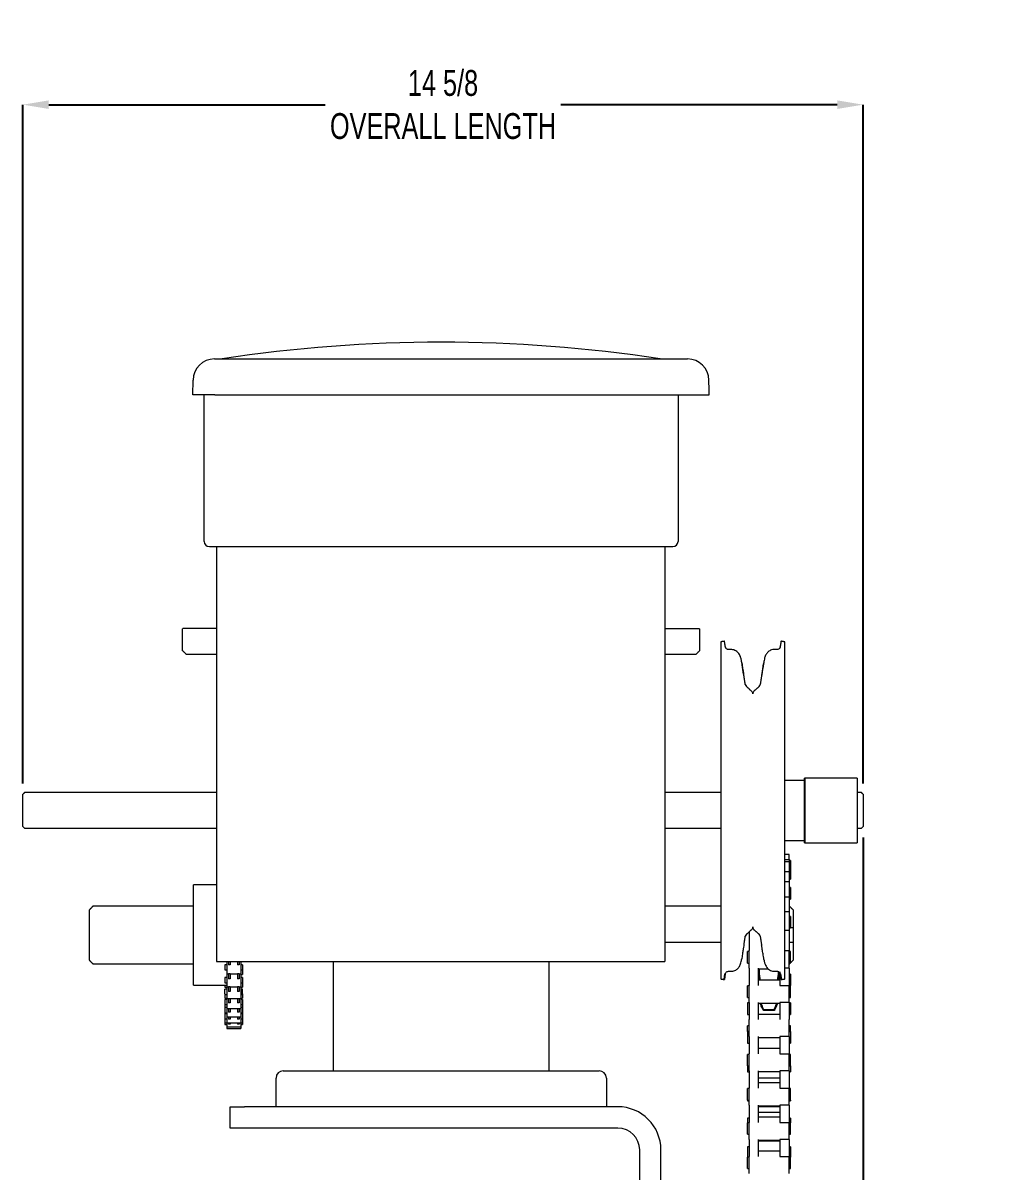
# Model space of a CAD drawing. Header units: inches. Extents: x 3.1 to 21.1, y 5.6 to 21.
# Drawn here: x 3.05 to 8.65, y 14.36 to 21.02 of the extents above; entities that cross this region are included whole.
import ezdxf

# ---------------------------------------------------------------- set-up
doc = ezdxf.new("R2010")
doc.units = ezdxf.units.IN
doc.header["$MEASUREMENT"] = 0
doc.header["$PDSIZE"] = -1
doc.layers.add('DIM', color=1, linetype='Continuous')
doc.styles.add('SLDTEXTSTYLE0', font='ARIAL.TTF', dxfattribs={"width": 0.7})
doc.dimstyles.new('SLDDIMSTYLE0', dxfattribs={"dimtxt": 0.15, "dimasz": 0.15, "dimexe": 0, "dimexo": 0.0625, "dimgap": 0.0375, "dimtad": 0, "dimtih": 1, "dimtoh": 1, "dimdec": 3, "dimlfac": 3, "dimrnd": 1e-09, "dimzin": 12, "dimdsep": 46, "dimtxsty": 'SLDTEXTSTYLE0', "dimsah": 1, "dimcen": 0.09, "dimadec": 0, "dimazin": 0, "dimtfac": 1, "dimtdec": 3, "dimtofl": 0, "dimtmove": 0, "dimatfit": 3, "dimfxl": 0, "dimtolj": 1, "dimtzin": 12, "dimarcsym": 0})

# ---------------------------------------------------------------- blocks, each defined once
blk = doc.blocks.new('*D7')
at = {"color": 0, "linetype": 'ByBlock', "lineweight": -2}
for p, q in [((3.0513, 16.6096), (3.0513, 20.5489)), ((3.2013, 20.5489), (4.8045, 20.5489)), ((7.7763, 20.5489), (6.173, 20.5489)), ((7.9263, 16.6096), (7.9263, 20.5489))]:
    blk.add_line(p, q, dxfattribs=at)
at = {"color": 0, "linetype": 'ByBlock'}
for points in [[(3.0513, 20.5489), (3.2013, 20.5239), (3.2013, 20.5739)], [(7.9263, 20.5489), (7.7763, 20.5239), (7.7763, 20.5739)]]:
    blk.add_solid(points, dxfattribs=at)
at = {"layer": 'DEFPOINTS', "color": 0, "linetype": 'ByBlock'}
for p in [(3.0513, 16.5471), (7.9263, 16.5471)]:
    blk.add_point(p, dxfattribs=at)
at = {"color": 0, "linetype": 'ByBlock', "insert": (5.4888, 20.5489), "char_height": 0.15, "attachment_point": 5, "style": 'SLDTEXTSTYLE0'}
blk.add_mtext('14 5/8\\POVERALL LENGTH', dxfattribs=at)
blk = doc.blocks.new('*D8')
at = {"layer": 'DEFPOINTS', "color": 0}
for p in [(7.9263, 16.3591), (7.9263, 9.2693), (6.5051, 7.6498)]:
    blk.add_point(p, dxfattribs=at)
at = {"layer": 'DIM', "color": 0, "lineweight": -2}
for p, q in [((7.9263, 16.2966), (7.9263, 9.2693)), ((6.5051, 7.7123), (6.5051, 9.2693)), ((6.6551, 9.2693), (7.7763, 9.2693)), ((7.9263, 9.2693), (8.2909, 9.2693))]:
    blk.add_line(p, q, dxfattribs=at)
at = {"layer": 'DIM', "color": 0}
for points in [[(6.6551, 9.2943), (6.6551, 9.2443), (6.5051, 9.2693)], [(7.7763, 9.2943), (7.7763, 9.2443), (7.9263, 9.2693)]]:
    blk.add_solid(points, dxfattribs=at)
at = {"layer": 'DIM', "color": 0, "insert": (8.487, 9.3469), "char_height": 0.15, "attachment_point": 2, "style": 'SLDTEXTSTYLE0'}
blk.add_mtext('\\A1;4 1/4', dxfattribs=at)

msp = doc.modelspace()

# ---------------------------------------------------------------- linework, layer by layer
at = {"color": 7, "linetype": 'Continuous', "lineweight": 15}
for p, q in [((4.163194, 19.07328), (4.165357, 19.07328)), ((4.165357, 19.07328), (6.790357, 19.07328)), ((6.790357, 19.07328), (6.792519, 19.07328)), ((6.792519, 19.07328), (6.906901, 19.07328)), ((4.03672, 18.864946), (4.038213, 18.950462)), ((4.165357, 18.864946), (4.03672, 18.864946)), ((4.102853, 18.01402), (4.102853, 18.864946)), ((4.165357, 18.864946), (7.033375, 18.864946)), ((6.852853, 18.864946), (6.852853, 18.01402)), ((4.132787, 17.984086), (4.154387, 17.984086)), ((4.154387, 17.984086), (6.80132, 17.984086)), ((4.173443, 17.984086), (4.173443, 15.576086)), ((6.775109, 17.984086), (6.775109, 15.576086)), ((6.80132, 17.984086), (6.82292, 17.984086)), ((3.977853, 17.37993), (3.977853, 17.506264)), ((4.173443, 17.509263), (3.997853, 17.509263)), ((6.775109, 17.509263), (6.957853, 17.509263)), ((6.977854, 17.506264), (6.977854, 17.37993)), ((7.10071, 17.431363), (7.10071, 16.95905)), ((7.471843, 15.474809), (7.471843, 17.431363)), ((7.10071, 16.95905), (7.10071, 15.474809)), ((7.892943, 16.640586), (7.892943, 16.265586)), ((3.051276, 16.359086), (3.051276, 16.547086)), ((7.926276, 16.547086), (7.926276, 16.359086)), ((7.496776, 16.16801), (7.496776, 16.196419)), ((7.471843, 16.16801), (7.496776, 16.16801)), ((7.496776, 16.16801), (7.496776, 16.154783)), ((7.496776, 16.154626), (7.496776, 16.097951)), ((7.505943, 16.163086), (7.505943, 16.121449)), ((7.471843, 16.097951), (7.496776, 16.097951)), ((7.496776, 16.097951), (7.496776, 16.038073)), ((7.505943, 16.121292), (7.505943, 16.054626)), ((4.040436, 15.438086), (4.040436, 16.02142)), ((7.496776, 16.038119), (7.496776, 15.951094)), ((7.505943, 16.005066), (7.505943, 16.004785)), ((7.505943, 16.004785), (7.505943, 15.938119)), ((7.471843, 15.951094), (7.496776, 15.951094)), ((7.496776, 15.951094), (7.496776, 15.865306)), ((3.436776, 15.77142), (3.436776, 15.87642)), ((7.496776, 15.865306), (7.471843, 15.865306)), ((7.496776, 15.865306), (7.496776, 15.758071)), ((7.500109, 15.837865), (7.500109, 15.89642)), ((7.520109, 15.87642), (7.520109, 15.77142)), ((7.505943, 15.837865), (7.505943, 15.771199)), ((3.436776, 15.688086), (3.436776, 15.77142)), ((7.265109, 15.748231), (7.265109, 15.639215)), ((7.471843, 15.758071), (7.496776, 15.758071)), ((7.496776, 15.758071), (7.496776, 15.639215)), ((7.520109, 15.77142), (7.520109, 15.688086)), ((3.436776, 15.583086), (3.436776, 15.688086)), ((6.775109, 15.688086), (7.10071, 15.688086)), ((7.496776, 15.688086), (7.500109, 15.688086)), ((7.500109, 15.633337), (7.500109, 15.688086)), ((7.520109, 15.688086), (7.520109, 15.583086)), ((7.255943, 15.566671), (7.255943, 15.633337)), ((7.265109, 15.537261), (7.265109, 15.639215)), ((7.471843, 15.639215), (7.496776, 15.639215)), ((7.496776, 15.537261), (7.496776, 15.639215)), ((7.505943, 15.566671), (7.505943, 15.633337)), ((4.173443, 15.576086), (6.775109, 15.576086)), ((4.222854, 15.557199), (4.222854, 15.535485)), ((4.222854, 15.535485), (4.222854, 15.527032)), ((4.233687, 15.576086), (4.233687, 15.525265)), ((4.233687, 15.525265), (4.233687, 15.503782)), ((4.243687, 15.577157), (4.243687, 15.556449)), ((4.253687, 15.556449), (4.243687, 15.556449)), ((4.253687, 15.577157), (4.253687, 15.556449)), ((4.295354, 15.577157), (4.295354, 15.556449)), ((4.305353, 15.556449), (4.295354, 15.556449)), ((4.305353, 15.577157), (4.305353, 15.556449)), ((4.315353, 15.576086), (4.315353, 15.525265)), ((4.315353, 15.525265), (4.315353, 15.503782)), ((4.326187, 15.557199), (4.326187, 15.535485)), ((4.326187, 15.535485), (4.326187, 15.527032)), ((4.326187, 15.527032), (4.326187, 15.500083)), ((4.853443, 14.941419), (4.853443, 15.57435)), ((6.103443, 15.57435), (6.103443, 14.941419)), ((7.265109, 15.537261), (7.265109, 15.437071)), ((7.318443, 15.537261), (7.318443, 15.437071)), ((7.322526, 15.533337), (7.322526, 15.525868)), ((7.322526, 15.525868), (7.322526, 15.468025)), ((7.496776, 15.537261), (7.471843, 15.537261)), ((7.496776, 15.537261), (7.496776, 15.437071)), ((7.500109, 15.563086), (7.500109, 15.566671)), ((4.222854, 15.482477), (4.222854, 15.458618)), ((4.222854, 15.458618), (4.222854, 15.45231)), ((4.233687, 15.503782), (4.233687, 15.445092)), ((4.243687, 15.5072), (4.253687, 15.5072)), ((4.243687, 15.5072), (4.243687, 15.475663)), ((4.253687, 15.475663), (4.243687, 15.475663)), ((4.253687, 15.5072), (4.253687, 15.475663)), ((4.295354, 15.5072), (4.305353, 15.5072)), ((4.295354, 15.5072), (4.295354, 15.475663)), ((4.305353, 15.475663), (4.295354, 15.475663)), ((4.305353, 15.5072), (4.305353, 15.475663)), ((4.315353, 15.503782), (4.315353, 15.445092)), ((4.326187, 15.482477), (4.326187, 15.458618)), ((4.326187, 15.458618), (4.326187, 15.45231)), ((7.436776, 15.515393), (7.436776, 15.468025)), ((7.443443, 15.515616), (7.443443, 15.437071)), ((7.505943, 15.50342), (7.505943, 15.454399)), ((4.222854, 15.438086), (4.222854, 15.427665)), ((4.222854, 15.389187), (4.222854, 15.41495)), ((4.233687, 15.445092), (4.233687, 15.42906)), ((4.233687, 15.42906), (4.233687, 15.372725)), ((4.243687, 15.430346), (4.253687, 15.430346)), ((4.243687, 15.430346), (4.243687, 15.401845)), ((4.253687, 15.401845), (4.243687, 15.401845)), ((4.253687, 15.430346), (4.253687, 15.401845)), ((4.295354, 15.430346), (4.305353, 15.430346)), ((4.295354, 15.430346), (4.295354, 15.401845)), ((4.305353, 15.401845), (4.295354, 15.401845)), ((4.305353, 15.430346), (4.305353, 15.401845)), ((4.315353, 15.445092), (4.315353, 15.42906)), ((4.315353, 15.42906), (4.315353, 15.372725)), ((4.326187, 15.45231), (4.326187, 15.427665)), ((4.326187, 15.389187), (4.326187, 15.41495)), ((7.255943, 15.368025), (7.255943, 15.434692)), ((7.265109, 15.338615), (7.265109, 15.436754)), ((7.443443, 15.437071), (7.496776, 15.437071)), ((7.496776, 15.338615), (7.496776, 15.437071)), ((7.505943, 15.454399), (7.505943, 15.436754)), ((7.505943, 15.368025), (7.505943, 15.434692)), ((4.222854, 15.389187), (4.222854, 15.384784)), ((4.222854, 15.384784), (4.222854, 15.363118)), ((4.222854, 15.356471), (4.222854, 15.329097)), ((4.222854, 15.329097), (4.222854, 15.326305)), ((4.222854, 15.326305), (4.222854, 15.308644)), ((4.233687, 15.372725), (4.233687, 15.361534)), ((4.233687, 15.361629), (4.233687, 15.31015)), ((4.243687, 15.361703), (4.253687, 15.361703)), ((4.243687, 15.361703), (4.243687, 15.33702)), ((4.253687, 15.33702), (4.243687, 15.33702)), ((4.253687, 15.361703), (4.253687, 15.33702)), ((4.295354, 15.361703), (4.305353, 15.361703)), ((4.295354, 15.361703), (4.295354, 15.33702)), ((4.305353, 15.33702), (4.295354, 15.33702)), ((4.305353, 15.361703), (4.305353, 15.33702)), ((4.315353, 15.372725), (4.315353, 15.361534)), ((4.315353, 15.361629), (4.315353, 15.31015)), ((4.326187, 15.389187), (4.326187, 15.384784)), ((4.326187, 15.384784), (4.326187, 15.363118)), ((4.326187, 15.356471), (4.326187, 15.329097)), ((4.326187, 15.329097), (4.326187, 15.326305)), ((4.326187, 15.326305), (4.326187, 15.308644)), ((7.255943, 15.336205), (7.255943, 15.287183)), ((7.265109, 15.338615), (7.265109, 15.239086)), ((7.318443, 15.338615), (7.318443, 15.239086)), ((7.496776, 15.338615), (7.443443, 15.338615)), ((7.443443, 15.338615), (7.443443, 15.239086)), ((7.496776, 15.338615), (7.496776, 15.239086)), ((7.505943, 15.336205), (7.505943, 15.287183)), ((4.222854, 15.308644), (4.222854, 15.279995)), ((4.222854, 15.279995), (4.222854, 15.278477)), ((4.222854, 15.278477), (4.222854, 15.27278)), ((4.222854, 15.27278), (4.222854, 15.243229)), ((4.233687, 15.31015), (4.233687, 15.303055)), ((4.233687, 15.303055), (4.233687, 15.259084)), ((4.233687, 15.259084), (4.233687, 15.255227)), ((4.243687, 15.303154), (4.243687, 15.282967)), ((4.253687, 15.282967), (4.243687, 15.282967)), ((4.253687, 15.303154), (4.253687, 15.282967)), ((4.295354, 15.303154), (4.295354, 15.282967)), ((4.305353, 15.282967), (4.295354, 15.282967)), ((4.305353, 15.303154), (4.305353, 15.282967)), ((4.315353, 15.31015), (4.315353, 15.303055)), ((4.315353, 15.303055), (4.315353, 15.259084)), ((4.315353, 15.259084), (4.315353, 15.255227)), ((4.326187, 15.308644), (4.326187, 15.279995)), ((4.326187, 15.279995), (4.326187, 15.278477)), ((4.326187, 15.278477), (4.326187, 15.27278)), ((4.326187, 15.27278), (4.326187, 15.243229)), ((7.255943, 15.287183), (7.255943, 15.269539)), ((7.348526, 15.296865), (7.348526, 15.291143)), ((7.348526, 15.296865), (7.410776, 15.296865)), ((7.410776, 15.291143), (7.348526, 15.291143)), ((7.410776, 15.296865), (7.410776, 15.291143)), ((7.505943, 15.287183), (7.505943, 15.269539)), ((4.222854, 15.243229), (4.222854, 15.242613)), ((4.222854, 15.242613), (4.222854, 15.219806)), ((4.222854, 15.219806), (4.222854, 15.219696)), ((4.222854, 15.219806), (4.222854, 15.210356)), ((4.233687, 15.255227), (4.233687, 15.220927)), ((4.233687, 15.220927), (4.233687, 15.219363)), ((4.233687, 15.219696), (4.233687, 15.196726)), ((4.233687, 15.196726), (4.233687, 15.196446)), ((4.233687, 15.196726), (4.233687, 15.187106)), ((4.243687, 15.255237), (4.243687, 15.241168)), ((4.253687, 15.241168), (4.243687, 15.241168)), ((4.243687, 15.219363), (4.243687, 15.21277)), ((4.253687, 15.21277), (4.243687, 15.21277)), ((4.253687, 15.255237), (4.253687, 15.241168)), ((4.253687, 15.219363), (4.253687, 15.21277)), ((4.295354, 15.255237), (4.295354, 15.241168)), ((4.305353, 15.241168), (4.295354, 15.241168)), ((4.295354, 15.219363), (4.295354, 15.21277)), ((4.305353, 15.21277), (4.295354, 15.21277)), ((4.305353, 15.255237), (4.305353, 15.241168)), ((4.305353, 15.219363), (4.305353, 15.21277)), ((4.315353, 15.255227), (4.315353, 15.220927)), ((4.315353, 15.220927), (4.315353, 15.219363)), ((4.315353, 15.219696), (4.315353, 15.196726)), ((4.315353, 15.196726), (4.315353, 15.196446)), ((4.315353, 15.196726), (4.315353, 15.187106)), ((4.326187, 15.243229), (4.326187, 15.242613)), ((4.326187, 15.242613), (4.326187, 15.219806)), ((4.326187, 15.219806), (4.326187, 15.219696)), ((4.326187, 15.219806), (4.326187, 15.210356)), ((7.255943, 15.16938), (7.255943, 15.203086)), ((7.265109, 15.13997), (7.265109, 15.239086)), ((7.496776, 15.13997), (7.496776, 15.239086)), ((7.505943, 15.16938), (7.505943, 15.203086)), ((7.255943, 15.16899), (7.255943, 15.119968)), ((7.265109, 15.13997), (7.265109, 15.03978)), ((7.318443, 15.13997), (7.318443, 15.03978)), ((7.496776, 15.13997), (7.443443, 15.13997)), ((7.443443, 15.13997), (7.443443, 15.03978)), ((7.496776, 15.13997), (7.496776, 15.03978)), ((7.505943, 15.16899), (7.505943, 15.119968)), ((7.255943, 15.119968), (7.255943, 15.102323)), ((7.505943, 15.119968), (7.505943, 15.102323)), ((7.255943, 14.970735), (7.255943, 15.037402)), ((7.265109, 14.941325), (7.265109, 15.03978)), ((7.443443, 15.03978), (7.496776, 15.03978)), ((7.496776, 14.941325), (7.496776, 15.03978)), ((7.505943, 14.970735), (7.505943, 15.037402)), ((4.561776, 14.941419), (6.395109, 14.941419)), ((7.255943, 14.970735), (7.255943, 14.952753)), ((7.255943, 14.952753), (7.255943, 14.935108)), ((7.265109, 14.941325), (7.265109, 14.841135)), ((7.318443, 14.941325), (7.318443, 14.841135)), ((7.496776, 14.941325), (7.443443, 14.941325)), ((7.443443, 14.941325), (7.443443, 14.841135)), ((7.496776, 14.941325), (7.496776, 14.841135)), ((7.505943, 14.970735), (7.505943, 14.952753)), ((7.505943, 14.952753), (7.505943, 14.935108)), ((4.520109, 14.733086), (4.520109, 14.899753)), ((6.436776, 14.899753), (6.436776, 14.733086)), ((7.255943, 14.77209), (7.255943, 14.838756)), ((7.265109, 14.74268), (7.265109, 14.841135)), ((7.443443, 14.841135), (7.496776, 14.841135)), ((7.496776, 14.74268), (7.496776, 14.841135)), ((7.505943, 14.77209), (7.505943, 14.838756)), ((4.253443, 14.609753), (4.253443, 14.733086)), ((4.253443, 14.733086), (4.336776, 14.733086)), ((6.503443, 14.733086), (4.336776, 14.733086)), ((7.255943, 14.77209), (7.255943, 14.767893)), ((7.265109, 14.74268), (7.265109, 14.64249)), ((7.318443, 14.74268), (7.318443, 14.64249)), ((7.496776, 14.74268), (7.443443, 14.74268)), ((7.443443, 14.74268), (7.443443, 14.64249)), ((7.496776, 14.74268), (7.496776, 14.64249)), ((7.505943, 14.77209), (7.505943, 14.767893)), ((7.255943, 14.667344), (7.255943, 14.640111)), ((7.505943, 14.667344), (7.505943, 14.640111)), ((4.336776, 14.609753), (4.253443, 14.609753)), ((6.503443, 14.609753), (4.336776, 14.609753)), ((7.255943, 14.573444), (7.255943, 14.640111)), ((7.265109, 14.544035), (7.265109, 14.64249)), ((7.443443, 14.64249), (7.496776, 14.64249)), ((7.496776, 14.544035), (7.496776, 14.64249)), ((7.505943, 14.573444), (7.505943, 14.640111)), ((7.265109, 14.544035), (7.265109, 14.443845)), ((7.318443, 14.544035), (7.318443, 14.443845)), ((7.496776, 14.544035), (7.443443, 14.544035)), ((7.443443, 14.544035), (7.443443, 14.443845)), ((7.496776, 14.544035), (7.496776, 14.443845)), ((6.630109, 12.316419), (6.630109, 14.483086)), ((6.753443, 12.316419), (6.753443, 14.483086)), ((7.255943, 14.500129), (7.255943, 14.451107)), ((7.505943, 14.500129), (7.505943, 14.451107)), ((7.255943, 14.451107), (7.255943, 14.441466)), ((7.255943, 14.374799), (7.255943, 14.441466)), ((7.265109, 14.345389), (7.265109, 14.443845)), ((7.443443, 14.443845), (7.496776, 14.443845)), ((7.496776, 14.345389), (7.496776, 14.443845)), ((7.505943, 14.451107), (7.505943, 14.441466)), ((7.505943, 14.374799), (7.505943, 14.441466))]:
    msp.add_line(p, q, dxfattribs=at)
for p, q in [((7.586943, 16.640586), (7.586943, 16.265586)), ((7.122109, 15.471419), (7.127121, 15.504706)), ((7.445489, 15.504488), (7.45072, 15.471463))]:
    msp.add_line(p, q)
for centre, radius, start, end in [((5.477857, 10.837418), 8.333333, 81.2281669, 98.7718331), ((4.163194, 18.94828), 0.125, 90, 179), ((6.906901, 18.94828), 0.125, 1, 90), ((4.132787, 18.014019), 0.029933, 180, 270), ((6.82292, 18.014019), 0.029933, 270, 0), ((7.263708, 17.18708), 0.020833, 189, 228.3263491), ((7.265443, 17.129753), 0.020833, 0, 48.3263491), ((7.307109, 17.129753), 0.020833, 131.6736509, 180), ((7.308845, 17.18708), 0.020833, 311.6736509, 351), ((7.263708, 15.719092), 0.020833, 131.6736509, 171), ((7.265443, 15.776419), 0.020833, 311.6736509, 360), ((7.307109, 15.776419), 0.020833, 180, 228.3263491), ((7.308845, 15.719092), 0.020833, 9, 48.3263491), ((4.561776, 14.899753), 0.041667, 90, 180), ((6.395109, 14.899753), 0.041667, 0, 90), ((6.503443, 14.483086), 0.25, 0, 90), ((6.503443, 14.483086), 0.126667, 0, 90)]:
    msp.add_arc(centre, radius, start, end, dxfattribs=at)
for points in [[(7.033375, 18.864946), (7.031882, 18.950462)], [(5.437687, 17.984086), (5.437687, 17.982496)], [(5.51802, 17.982496), (5.51802, 17.984086)], [(5.62352, 17.984086), (5.62352, 17.982496)], [(5.703854, 17.982496), (5.703854, 17.984086)], [(3.980853, 17.509263), (3.977853, 17.506264)], [(6.977854, 17.506264), (6.974854, 17.509263)], [(7.122109, 17.434753), (7.10071, 17.431363)], [(7.127329, 17.401798), (7.122109, 17.434753)], [(7.444966, 17.398895), (7.445471, 17.401573)], [(7.450443, 17.434753), (7.445207, 17.401697)], [(7.471843, 17.431363), (7.450443, 17.434753)], [(3.977853, 17.37993), (3.997853, 17.35993)], [(3.997853, 17.35993), (4.173443, 17.35993)], [(6.775109, 17.35993), (6.957853, 17.35993)], [(6.957853, 17.35993), (6.977854, 17.37993)], [(7.161433, 17.386571), (7.147051, 17.386571)], [(7.425543, 17.386571), (7.411119, 17.386571)], [(7.222668, 17.310011), (7.221203, 17.319147)], [(7.351349, 17.319147), (7.349884, 17.310011)], [(7.243131, 17.183821), (7.235208, 17.233844)], [(7.337314, 17.23365), (7.329421, 17.183821)], [(7.279295, 17.145314), (7.249856, 17.171519)], [(7.322696, 17.171519), (7.293258, 17.145314)], [(7.586943, 16.627586), (7.471843, 16.627586)], [(7.892943, 16.640586), (7.586943, 16.640586)], [(3.061276, 16.557086), (3.051276, 16.547086)], [(4.173443, 16.557086), (3.061276, 16.557086)], [(7.10071, 16.557086), (6.775109, 16.557086)], [(7.916276, 16.557086), (7.892943, 16.557086)], [(7.926276, 16.547086), (7.916276, 16.557086)], [(3.051276, 16.359086), (3.061276, 16.349086)], [(3.061276, 16.349086), (4.173443, 16.349086)], [(6.775109, 16.349086), (7.10071, 16.349086)], [(6.876276, 16.349218), (7.059609, 16.349218)], [(7.892943, 16.349086), (7.916276, 16.349086)], [(7.916276, 16.349086), (7.926276, 16.359086)], [(7.471843, 16.278586), (7.586943, 16.278586)], [(7.586943, 16.265586), (7.892943, 16.265586)], [(7.496776, 16.196419), (7.471843, 16.196419)], [(7.496776, 16.154626), (7.471843, 16.154626)], [(7.505943, 16.163086), (7.496776, 16.163086)], [(7.505943, 16.121292), (7.496776, 16.121292)], [(4.173443, 16.02142), (4.040436, 16.02142)], [(7.496776, 16.038119), (7.471843, 16.038119)], [(7.496776, 16.054626), (7.505943, 16.054626)], [(7.505943, 16.005066), (7.496776, 16.005066)], [(7.505943, 16.004785), (7.496776, 16.004785)], [(7.496776, 15.938119), (7.505943, 15.938119)], [(3.456776, 15.89642), (3.436776, 15.87642)], [(4.040436, 15.89642), (3.456776, 15.89642)], [(7.10071, 15.89642), (6.775109, 15.89642)], [(7.500109, 15.89642), (7.496776, 15.89642)], [(7.520109, 15.87642), (7.500109, 15.89642)], [(7.505943, 15.837865), (7.496776, 15.837865)], [(7.249856, 15.734653), (7.279295, 15.760858)], [(7.293258, 15.760858), (7.322696, 15.734653)], [(7.318443, 15.737865), (7.319088, 15.737865)], [(7.496776, 15.771199), (7.505943, 15.771199)], [(7.520109, 15.77142), (7.505943, 15.77142)], [(7.235227, 15.672447), (7.243131, 15.722351)], [(7.329421, 15.722351), (7.337344, 15.67233)], [(7.500109, 15.688086), (7.520109, 15.688086)], [(7.222668, 15.596162), (7.221203, 15.587025)], [(7.265109, 15.633337), (7.255943, 15.633337)], [(7.351349, 15.587025), (7.349884, 15.596162)], [(7.505943, 15.633337), (7.496776, 15.633337)], [(3.436776, 15.583086), (3.456776, 15.563086)], [(3.456776, 15.563086), (4.040436, 15.563086)], [(4.233687, 15.557199), (4.222854, 15.557199)], [(4.222854, 15.527032), (4.233687, 15.527032)], [(4.326187, 15.557199), (4.315353, 15.557199)], [(4.315353, 15.527032), (4.326187, 15.527032)], [(7.255943, 15.566671), (7.265109, 15.566671)], [(7.318443, 15.533337), (7.376118, 15.533337)], [(7.496776, 15.566671), (7.505943, 15.566671)], [(7.496776, 15.563086), (7.500109, 15.563086)], [(7.500109, 15.563086), (7.503694, 15.566671)], [(7.505943, 15.568919), (7.520109, 15.583086)], [(4.233687, 15.482477), (4.222854, 15.482477)], [(4.233687, 15.503782), (4.243687, 15.503782)], [(4.253687, 15.503782), (4.295354, 15.503782)], [(4.305353, 15.503782), (4.315353, 15.503782)], [(4.315353, 15.500083), (4.326187, 15.500083)], [(4.326187, 15.482477), (4.315353, 15.482477)], [(7.10071, 15.474809), (7.122109, 15.471419)], [(7.147051, 15.519601), (7.161433, 15.519601)], [(7.443443, 15.468025), (7.318443, 15.468025)], [(7.323072, 15.505432), (7.328854, 15.469294)], [(7.328854, 15.469294), (7.329258, 15.468025)], [(7.411119, 15.519601), (7.425543, 15.519601)], [(7.430044, 15.468025), (7.430448, 15.469294)], [(7.430448, 15.469294), (7.43623, 15.505432)], [(7.43623, 15.505432), (7.436522, 15.516352)], [(7.450443, 15.471419), (7.471843, 15.474809)], [(7.505943, 15.50342), (7.496776, 15.50342)], [(4.040436, 15.438086), (4.233687, 15.438086)], [(4.222854, 15.45231), (4.233687, 15.45231)], [(4.222854, 15.427665), (4.233687, 15.427665)], [(4.233687, 15.41495), (4.222854, 15.41495)], [(4.233687, 15.42906), (4.243687, 15.42906)], [(4.253687, 15.42906), (4.295354, 15.42906)], [(4.305353, 15.42906), (4.315353, 15.42906)], [(4.315353, 15.45231), (4.326187, 15.45231)], [(4.315353, 15.427665), (4.326187, 15.427665)], [(4.326187, 15.41495), (4.315353, 15.41495)], [(7.265109, 15.434692), (7.255943, 15.434692)], [(7.496776, 15.436754), (7.505943, 15.436754)], [(7.505943, 15.434692), (7.496776, 15.434692)], [(4.222854, 15.384784), (4.233687, 15.384784)], [(4.222854, 15.363118), (4.233687, 15.363118)], [(4.233687, 15.356471), (4.222854, 15.356471)], [(4.222854, 15.326305), (4.233687, 15.326305)], [(4.233687, 15.361534), (4.243687, 15.361534)], [(4.253687, 15.361534), (4.295354, 15.361534)], [(4.305353, 15.361534), (4.315353, 15.361534)], [(4.315353, 15.384784), (4.326187, 15.384784)], [(4.315353, 15.363118), (4.326187, 15.363118)], [(4.326187, 15.356471), (4.315353, 15.356471)], [(4.315353, 15.326305), (4.326187, 15.326305)], [(7.255943, 15.368025), (7.265109, 15.368025)], [(7.265109, 15.336205), (7.255943, 15.336205)], [(7.318443, 15.334692), (7.443443, 15.334692)], [(7.332351, 15.325136), (7.329507, 15.334692)], [(7.429795, 15.334692), (7.426951, 15.325136)], [(7.496776, 15.368025), (7.505943, 15.368025)], [(7.505943, 15.336205), (7.496776, 15.336205)], [(4.233687, 15.308644), (4.222854, 15.308644)], [(4.222854, 15.278477), (4.233687, 15.278477)], [(4.233687, 15.27278), (4.222854, 15.27278)], [(4.233687, 15.303055), (4.315353, 15.303055)], [(4.326187, 15.308644), (4.315353, 15.308644)], [(4.315353, 15.278477), (4.326187, 15.278477)], [(4.326187, 15.27278), (4.315353, 15.27278)], [(7.255943, 15.269539), (7.265109, 15.269539)], [(7.443443, 15.26938), (7.318443, 15.26938)], [(7.496776, 15.269539), (7.505943, 15.269539)], [(4.222854, 15.242613), (4.233687, 15.242613)], [(4.222854, 15.219696), (4.233687, 15.219696)], [(4.222854, 15.210356), (4.233687, 15.210356)], [(4.233687, 15.255227), (4.315353, 15.255227)], [(4.233687, 15.219363), (4.315353, 15.219363)], [(4.233687, 15.196446), (4.315353, 15.196446)], [(4.315353, 15.242613), (4.326187, 15.242613)], [(4.315353, 15.219696), (4.326187, 15.219696)], [(4.315353, 15.210356), (4.326187, 15.210356)], [(7.265109, 15.203086), (7.255943, 15.203086)], [(7.505943, 15.203086), (7.496776, 15.203086)], [(4.233687, 15.187106), (4.315353, 15.187106)], [(7.255943, 15.16938), (7.265109, 15.16938)], [(7.265109, 15.16899), (7.255943, 15.16899)], [(7.318443, 15.136047), (7.443443, 15.136047)], [(7.496776, 15.16938), (7.505943, 15.16938)], [(7.505943, 15.16899), (7.496776, 15.16899)], [(7.255943, 15.102323), (7.265109, 15.102323)], [(7.443443, 15.070735), (7.318443, 15.070735)], [(7.496776, 15.102323), (7.505943, 15.102323)], [(7.265109, 15.037402), (7.255943, 15.037402)], [(7.505943, 15.037402), (7.496776, 15.037402)], [(7.255943, 14.970735), (7.265109, 14.970735)], [(7.255943, 14.935108), (7.265109, 14.935108)], [(7.318443, 14.937402), (7.443443, 14.937402)], [(7.496776, 14.970735), (7.505943, 14.970735)], [(7.496776, 14.935108), (7.505943, 14.935108)], [(7.318443, 14.901774), (7.443443, 14.901774)], [(7.443443, 14.87209), (7.318443, 14.87209)], [(7.265109, 14.838756), (7.255943, 14.838756)], [(7.505943, 14.838756), (7.496776, 14.838756)], [(7.255943, 14.77209), (7.265109, 14.77209)], [(7.255943, 14.767893), (7.265109, 14.767893)], [(7.318443, 14.738756), (7.443443, 14.738756)], [(7.318443, 14.73456), (7.443443, 14.73456)], [(7.496776, 14.77209), (7.505943, 14.77209)], [(7.496776, 14.767893), (7.505943, 14.767893)], [(7.265109, 14.667344), (7.255943, 14.667344)], [(7.443443, 14.700678), (7.318443, 14.700678)], [(7.443443, 14.673445), (7.318443, 14.673445)], [(7.505943, 14.667344), (7.496776, 14.667344)], [(7.265109, 14.640111), (7.255943, 14.640111)], [(7.505943, 14.640111), (7.496776, 14.640111)], [(7.255943, 14.573444), (7.265109, 14.573444)], [(7.318443, 14.540111), (7.443443, 14.540111)], [(7.443443, 14.533462), (7.318443, 14.533462)], [(7.496776, 14.573444), (7.505943, 14.573444)], [(7.265109, 14.500129), (7.255943, 14.500129)], [(7.443443, 14.474799), (7.318443, 14.474799)], [(7.505943, 14.500129), (7.496776, 14.500129)], [(7.265109, 14.441466), (7.255943, 14.441466)], [(7.505943, 14.441466), (7.496776, 14.441466)], [(7.255943, 14.374799), (7.265109, 14.374799)], [(7.496776, 14.374799), (7.505943, 14.374799)]]:
    msp.add_open_spline(points, degree=1, dxfattribs=at)
for points, knots in [([(3.997853, 17.509263), (3.992135, 17.509263), (3.982912, 17.509263), (3.98189, 17.509263), (3.981502, 17.509263)], [0, 0, 0, 0, 0.62002183, 1, 1, 1, 1]), ([(6.957853, 17.509263), (6.963572, 17.509263), (6.972795, 17.509263), (6.973817, 17.509263), (6.974205, 17.509263)], [0, 0, 0, 0, 0.62002204, 1, 1, 1, 1]), ([(7.146939, 17.386621), (7.146835, 17.386602), (7.144443, 17.38618), (7.140074, 17.38753), (7.134942, 17.390103), (7.131403, 17.393375), (7.129161, 17.396506), (7.127936, 17.399033), (7.127393, 17.400538), (7.127147, 17.401357), (7.127018, 17.401857), (7.127011, 17.401921), (7.127115, 17.401395), (7.127175, 17.401094)], [0, 0, 0, 0, 0.008180699, 0.188076485, 0.333109052, 0.455509125, 0.557365966, 0.634538107, 0.684255818, 0.727094153, 0.782962319, 0.876039373, 1, 1, 1, 1]), ([(7.445463, 17.401566), (7.445483, 17.401648), (7.445517, 17.401787), (7.44531, 17.401012), (7.444884, 17.399728), (7.443728, 17.397043), (7.440963, 17.392915), (7.435891, 17.388926), (7.430279, 17.386605), (7.426743, 17.386831), (7.425556, 17.386907)], [0, 0, 0, 0, 0.097978092, 0.164045113, 0.222086479, 0.300035276, 0.462010082, 0.675711167, 0.891153072, 1, 1, 1, 1]), ([(7.221199, 17.319203), (7.22065, 17.322504), (7.219128, 17.331653), (7.215628, 17.34487), (7.209208, 17.35881), (7.200592, 17.370347), (7.189479, 17.379233), (7.177094, 17.384556), (7.167668, 17.386923), (7.162303, 17.38637), (7.1614, 17.386278)], [0, 0, 0, 0, 0.101637385, 0.281637378, 0.412590728, 0.564444551, 0.713974688, 0.836908947, 0.972553589, 1, 1, 1, 1]), ([(7.411147, 17.386231), (7.410209, 17.386341), (7.404939, 17.386954), (7.395856, 17.384624), (7.385071, 17.380166), (7.376257, 17.373924), (7.369061, 17.366573), (7.363173, 17.358076), (7.358458, 17.348368), (7.354695, 17.336878), (7.352613, 17.326977), (7.351611, 17.320796), (7.351353, 17.319203)], [0, 0, 0, 0, 0.028541718, 0.160272609, 0.275395897, 0.382168579, 0.484245907, 0.585552115, 0.693781395, 0.809920846, 0.951011771, 1, 1, 1, 1]), ([(7.235162, 17.234132), (7.234923, 17.2356), (7.234216, 17.239949), (7.231732, 17.254679), (7.227578, 17.279559), (7.224303, 17.299871), (7.222668, 17.310011)], [0, 0, 0, 0, 0.145167, 0.42977748, 0.71532534, 1, 1, 1, 1]), ([(7.222668, 17.309848), (7.223588, 17.304004), (7.226117, 17.287931), (7.22994, 17.262822), (7.233533, 17.23788), (7.234618, 17.228068), (7.235162, 17.223152)], [0, 0, 0, 0, 0.16030808, 0.44094816, 0.71987428, 1, 1, 1, 1]), ([(7.349884, 17.310011), (7.348964, 17.304285), (7.346435, 17.288537), (7.342612, 17.26536), (7.339019, 17.244017), (7.337934, 17.237431), (7.33739, 17.234132)], [0, 0, 0, 0, 0.16030635, 0.44094701, 0.71987527, 1, 1, 1, 1]), ([(7.33739, 17.223152), (7.337629, 17.225468), (7.338337, 17.232324), (7.34082, 17.250613), (7.344975, 17.27854), (7.348249, 17.299422), (7.349884, 17.309848)], [0, 0, 0, 0, 0.145166646, 0.429779968, 0.715326773, 1, 1, 1, 1]), ([(7.235162, 15.672041), (7.234923, 15.670572), (7.234216, 15.666223), (7.231732, 15.651494), (7.227578, 15.626612), (7.224303, 15.606301), (7.222668, 15.596162)], [0, 0, 0, 0, 0.14516392, 0.42977795, 0.715327, 1, 1, 1, 1]), ([(7.349884, 15.596162), (7.348964, 15.601887), (7.346435, 15.617635), (7.342612, 15.640812), (7.339019, 15.662155), (7.337934, 15.668741), (7.33739, 15.672041)], [0, 0, 0, 0, 0.16030764, 0.44094908, 0.71987314, 1, 1, 1, 1]), ([(7.1614, 15.519941), (7.16234, 15.519832), (7.167611, 15.519218), (7.176696, 15.521547), (7.187481, 15.526007), (7.196295, 15.532248), (7.203491, 15.539599), (7.209379, 15.548096), (7.214094, 15.557804), (7.217858, 15.569294), (7.219939, 15.579195), (7.220941, 15.585376), (7.221199, 15.586969)], [0, 0, 0, 0, 0.02858834, 0.16031164, 0.27543135, 0.38219884, 0.48427124, 0.58557224, 0.69379637, 0.80992644, 0.95101435, 1, 1, 1, 1]), ([(7.322526, 15.525868), (7.322563, 15.520395), (7.322609, 15.513424), (7.32299, 15.506845), (7.323072, 15.505432)], [0, 0, 0, 0, 0.78514774, 1, 1, 1, 1]), ([(7.351353, 15.586969), (7.351903, 15.583668), (7.353424, 15.574519), (7.356924, 15.561302), (7.363344, 15.547363), (7.371961, 15.535825), (7.383074, 15.52694), (7.395458, 15.521617), (7.404883, 15.51925), (7.410246, 15.519801), (7.411148, 15.519894)], [0, 0, 0, 0, 0.10164176, 0.2816495, 0.41260849, 0.56446855, 0.71400552, 0.83694507, 0.97259603, 1, 1, 1, 1]), ([(7.127121, 15.504706), (7.12718, 15.50492), (7.127293, 15.505329), (7.127816, 15.506843), (7.129161, 15.509746), (7.132275, 15.514011), (7.137773, 15.517822), (7.143215, 15.519785), (7.146287, 15.519416), (7.146976, 15.519334)], [0, 0, 0, 0, 0.07338792, 0.14068022, 0.23962416, 0.42894299, 0.6811705, 0.92847516, 1, 1, 1, 1]), ([(7.425838, 15.519545), (7.428088, 15.519334), (7.432239, 15.518945), (7.437384, 15.51618), (7.440999, 15.512976), (7.443306, 15.50981), (7.444579, 15.507232), (7.445148, 15.50567), (7.4454, 15.504834), (7.445458, 15.504612), (7.445489, 15.504488)], [0, 0, 0, 0, 0.22486807, 0.41492792, 0.57515982, 0.70881193, 0.81110822, 0.87690244, 0.9312738, 1, 1, 1, 1]), ([(7.348526, 15.291143), (7.345503, 15.296071), (7.339448, 15.305938), (7.334719, 15.318731), (7.332351, 15.325136)], [0, 0, 0, 0, 0.499345533, 1, 1, 1, 1]), ([(7.334116, 15.334692), (7.338059, 15.323086), (7.342488, 15.310049), (7.347929, 15.29817), (7.348526, 15.296865)], [0, 0, 0, 0, 0.89017018, 1, 1, 1, 1]), ([(7.410776, 15.296865), (7.413813, 15.303677), (7.419234, 15.315838), (7.423474, 15.328933), (7.425338, 15.334692)], [0, 0, 0, 0, 0.56019574, 1, 1, 1, 1]), ([(7.426951, 15.325136), (7.422462, 15.313894), (7.417486, 15.301436), (7.411373, 15.292059), (7.410776, 15.291143)], [0, 0, 0, 0, 0.90231813, 1, 1, 1, 1])]:
    msp.add_open_spline(points, degree=3, knots=knots, dxfattribs=at)

# ---------------------------------------------------------------- dimensions: what is measured, and where the dimension line sits
at = {"layer": 'DIM'}
dim = msp.add_linear_dim(base=(7.926276, 20.548945), p1=(3.051276, 16.547086), p2=(7.926276, 16.547086), angle=0, text='<>\\POVERALL LENGTH', dimstyle='SLDDIMSTYLE0', override={"dimdec": 4, "dimlunit": 5, "dimfrac": 2}, dxfattribs=at)
dim.commit()
dim.dimension.update_dxf_attribs({"geometry": '*D7', "text_midpoint": (5.488776, 20.548945)})
dim = msp.add_linear_dim(base=(7.926276, 9.269293), p1=(6.505109, 7.649753), p2=(7.926276, 16.359086), dimstyle='SLDDIMSTYLE0', override={"dimdec": 4, "dimlunit": 5, "dimfrac": 2}, dxfattribs=at)
dim.commit()
dim.dimension.update_dxf_attribs({"geometry": '*D8', "text_midpoint": (8.487003, 9.269293), "dimtype": 160})

doc.saveas('drawing.dxf')
